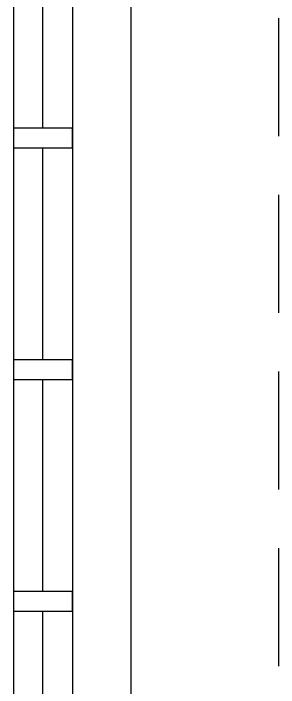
# Model space of a CAD drawing. Header units: inches. Extents: x 16928 to 514628, y -1471 to 241387.
# Drawn here: x 185380 to 186055, y 47911 to 49628 of the extents above; entities that cross this region are included whole.
import ezdxf

# ---------------------------------------------------------------- set-up
doc = ezdxf.new("R2010")
doc.units = ezdxf.units.IN
doc.header["$MEASUREMENT"] = 0
doc.linetypes.add('HIDDEN', pattern=[0.375, 0.25, -0.125])
doc.layers.add('LW', color=2, linetype='Continuous')
doc.layers.add('WIN', color=9, linetype='Continuous')

msp = doc.modelspace()

# ---------------------------------------------------------------- linework, layer by layer
at = {"layer": 'LW', "linetype": 'HIDDEN', "ltscale": 1200}
msp.add_line((186055, 51415.4), (186055, 40615.4), dxfattribs=at)
at = {"layer": 'LW'}
msp.add_line((185680, 47515.4), (185680, 50515.4), dxfattribs=at)
at = {"layer": 'WIN'}
for p, q in [((185380, 50515.4), (185380, 47515.4)), ((185530, 50490.4), (185530, 47540.4)), ((185455, 49335.4), (185455, 49875.4)), ((185455, 48745.4), (185455, 49285.4)), ((185455, 48155.4), (185455, 48695.4)), ((185455, 47565.4), (185455, 48105.4))]:
    msp.add_line(p, q, dxfattribs=at)
for points in [[(185530, 49285.4), (185530, 49335.4), (185380, 49335.4), (185380, 49285.4)], [(185530, 48695.4), (185530, 48745.4), (185380, 48745.4), (185380, 48695.4)], [(185530, 48105.4), (185530, 48155.4), (185380, 48155.4), (185380, 48105.4)]]:
    msp.add_lwpolyline(points, close=True, dxfattribs=at)

doc.saveas('drawing.dxf')
